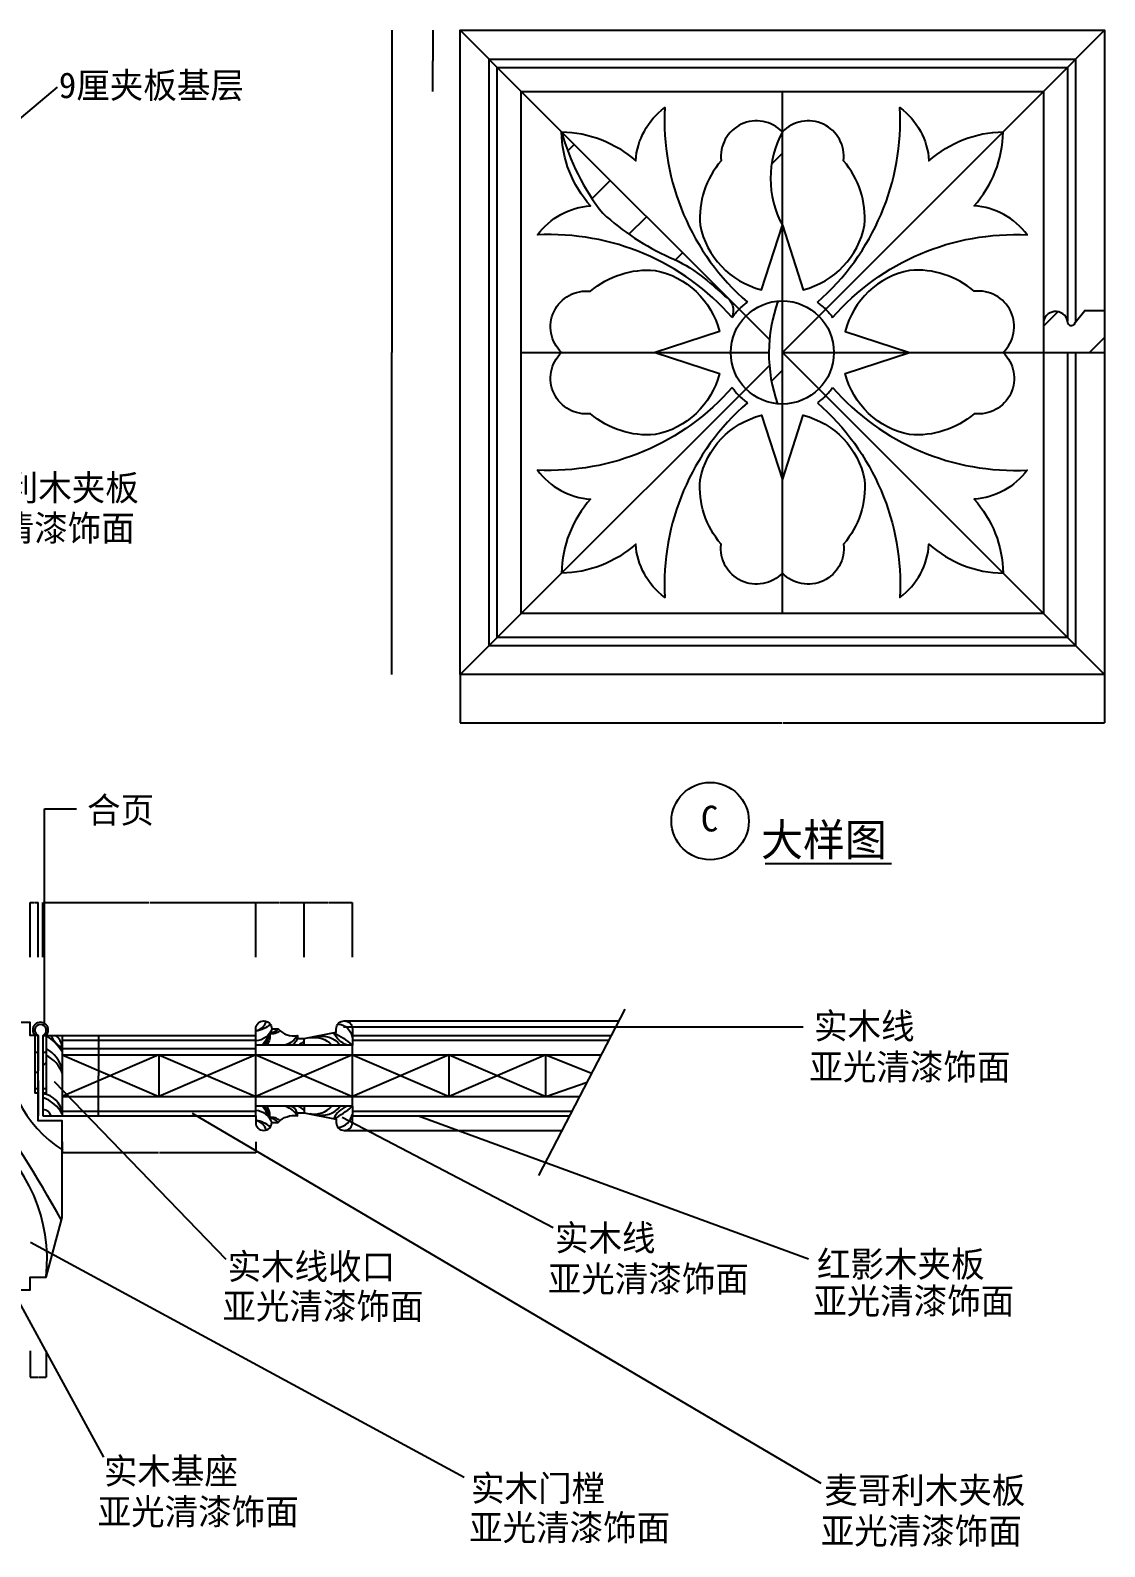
# Model space of a CAD drawing. Header units: metres. Extents: x 107 to 7219, y 274 to 9448.
# Drawn here: x 3857 to 7190, y 518 to 5225 of the extents above; entities that cross this region are included whole.
import ezdxf

# ---------------------------------------------------------------- set-up
doc = ezdxf.new("R2010")
doc.units = ezdxf.units.M
for name, color, linetype in [('3', 3, 'Continuous'), ('4', 4, 'Continuous'), ('7', 7, 'Continuous'), ('BH', 3, 'Continuous'), ('DIM', 3, 'Continuous'), ('TEXT', 3, 'Continuous')]:
    doc.layers.add(name, color=color, linetype=linetype)
doc.dimstyles.get("Standard").update_dxf_attribs({"dimtxt": 2.5, "dimasz": 2.5, "dimexe": 1.25, "dimexo": 0.625, "dimtad": 1, "dimcen": 2.5, "dimazin": 3, "dimtfac": 1, "dimtmove": 0, "dimatfit": 3})

# ---------------------------------------------------------------- blocks, each defined once
blk = doc.blocks.new('*D4')
for p, q in [((4979.11, 5224.68), (4979.11, 4224.68)), ((4978.86, 4224.68), (4978.61, 4224.68)), ((4979.11, 3224.68), (4979.11, 4224.68)), ((4979.11, 4224.68), (4979.11, 4224.68)), ((4979.36, 4224.68), (4979.61, 4224.68))]:
    blk.add_line(p, q)
at = {"layer": 'Defpoints'}
for p in [(4979.11, 5224.68), (4979.11, 4224.68), (4979.11, 3224.68)]:
    blk.add_point(p, dxfattribs=at)
at = {"layer": 'DIM', "insert": (4979.11, 4225.805), "char_height": 1, "attachment_point": 5}
blk.add_mtext('400', dxfattribs=at)
blk = doc.blocks.new('*D12')
for p, q in [((3856.35, 1125.75), (3856.35, 1044.56)), ((3906.08, 1126.01), (3906.08, 1044.56)), ((3856.6, 1044.56), (3880.215, 1044.56)), ((3882.215, 1044.56), (3905.83, 1044.56))]:
    blk.add_line(p, q)
at = {"layer": 'Defpoints'}
for p in [(3856.35, 1125.75), (3906.08, 1126.01), (3856.35, 1044.56)]:
    blk.add_point(p, dxfattribs=at)
at = {"layer": 'DIM', "insert": (3881.215, 1044.56), "char_height": 1, "attachment_point": 5}
blk.add_mtext('10', dxfattribs=at)
blk = doc.blocks.new('*D17')
for p, q in [((3896.35, 2347.96), (3896.35, 2517.14)), ((3896.6, 2517.14), (4224.85, 2517.14)), ((4227.85, 2517.14), (4556.1, 2517.14)), ((4556.35, 2348.14), (4556.35, 2517.14))]:
    blk.add_line(p, q)
at = {"layer": 'Defpoints'}
for p in [(3896.35, 2517.14), (3896.35, 2347.96), (4556.35, 2348.14)]:
    blk.add_point(p, dxfattribs=at)
at = {"layer": 'DIM', "insert": (4226.35, 2517.14), "char_height": 1, "attachment_point": 5}
blk.add_mtext('120', dxfattribs=at)
blk = doc.blocks.new('*D18')
for p, q in [((3956.35, 1774.78), (3956.35, 1740)), ((4556.35, 1774.78), (4556.35, 1740)), ((4254.85, 1740), (3956.1, 1740)), ((4556.6, 1740), (4257.85, 1740))]:
    blk.add_line(p, q)
at = {"layer": 'Defpoints'}
for p in [(3956.35, 1774.78), (4556.35, 1774.78), (4556.35, 1740)]:
    blk.add_point(p, dxfattribs=at)
at = {"layer": 'DIM', "insert": (4256.35, 1740), "char_height": 1, "attachment_point": 5}
blk.add_mtext('120', dxfattribs=at)
blk = doc.blocks.new('*D19')
for p, q in [((4068.47, 2104.92), (4068.47, 1979.92)), ((4068.22, 1979.92), (4067.97, 1979.92)), ((4068.47, 1854.92), (4068.47, 1979.92)), ((4068.47, 1979.92), (4068.47, 1979.92)), ((4068.72, 1979.92), (4068.97, 1979.92))]:
    blk.add_line(p, q)
at = {"layer": 'Defpoints'}
for p in [(4068.47, 2104.92), (4068.47, 1979.92), (4068.47, 1854.92)]:
    blk.add_point(p, dxfattribs=at)
at = {"layer": 'DIM', "insert": (4068.47, 1981.045), "char_height": 1, "attachment_point": 5}
blk.add_mtext('50', dxfattribs=at)
blk = doc.blocks.new('*D20')
for p, q in [((3856.35, 2348.14), (3856.35, 2517.14)), ((3856.6, 2517.14), (3867.85, 2517.14)), ((3869.85, 2517.14), (3881.1, 2517.14)), ((3881.35, 2347.96), (3881.35, 2517.14))]:
    blk.add_line(p, q)
at = {"layer": 'Defpoints'}
for p in [(3856.35, 2517.14), (3856.35, 2348.14), (3881.35, 2347.96)]:
    blk.add_point(p, dxfattribs=at)
at = {"layer": 'DIM', "insert": (3868.85, 2517.14), "char_height": 1, "attachment_point": 5}
blk.add_mtext('10', dxfattribs=at)
blk = doc.blocks.new('*D21')
for p, q in [((4556.35, 2348.14), (4556.35, 2517.14)), ((4556.6, 2517.14), (4630.35, 2517.14)), ((4632.35, 2517.14), (4706.1, 2517.14)), ((4706.35, 2348.14), (4706.35, 2517.14))]:
    blk.add_line(p, q)
at = {"layer": 'Defpoints'}
for p in [(4556.35, 2517.14), (4556.35, 2348.14), (4706.35, 2348.14)]:
    blk.add_point(p, dxfattribs=at)
at = {"layer": 'DIM', "insert": (4631.35, 2517.14), "char_height": 1, "attachment_point": 5}
blk.add_mtext('30', dxfattribs=at)
blk = doc.blocks.new('*D22')
for p, q in [((4706.35, 2348.14), (4706.35, 2517.14)), ((4706.6, 2517.14), (4780.35, 2517.14)), ((4782.35, 2517.14), (4856.1, 2517.14)), ((4856.35, 2348.14), (4856.35, 2517.14))]:
    blk.add_line(p, q)
at = {"layer": 'Defpoints'}
for p in [(4706.35, 2517.14), (4706.35, 2348.14), (4856.35, 2348.14)]:
    blk.add_point(p, dxfattribs=at)
at = {"layer": 'DIM', "insert": (4781.35, 2517.14), "char_height": 1, "attachment_point": 5}
blk.add_mtext('30', dxfattribs=at)
blk = doc.blocks.new('*D46')
for p, q in [((5106.23, 5224.68), (5106.23, 5129.68)), ((5105.98, 5129.68), (5105.73, 5129.68)), ((5106.23, 5034.68), (5106.23, 5129.68)), ((5106.23, 5129.68), (5106.23, 5129.68)), ((5106.48, 5129.68), (5106.73, 5129.68))]:
    blk.add_line(p, q)
at = {"layer": 'Defpoints'}
for p in [(5106.23, 5224.68), (5106.23, 5129.68), (5106.23, 5034.68)]:
    blk.add_point(p, dxfattribs=at)
at = {"layer": 'DIM', "insert": (5106.23, 5130.805), "char_height": 1, "attachment_point": 5}
blk.add_mtext('40', dxfattribs=at)
blk = doc.blocks.new('*D48')
for p, q in [((5190.32, 3224.68), (5190.32, 3074.94)), ((7190.32, 3224.68), (7190.32, 3074.94)), ((5190.57, 3074.94), (6188.82, 3074.94)), ((6191.82, 3074.94), (7190.07, 3074.94))]:
    blk.add_line(p, q)
at = {"layer": 'Defpoints'}
for p in [(5190.32, 3224.68), (7190.32, 3224.68), (5190.32, 3074.94)]:
    blk.add_point(p, dxfattribs=at)
at = {"layer": 'DIM', "insert": (6190.32, 3074.94), "char_height": 1, "attachment_point": 5}
blk.add_mtext('400', dxfattribs=at)

msp = doc.modelspace()

# ---------------------------------------------------------------- hatches: boundary and pattern name
at = {"layer": 'BH'}
h = msp.add_hatch(dxfattribs=at)
h.set_pattern_fill('ANSI31', scale=50)
h.paths.add_polyline_path([(5505.32, 4909.68, 0.1), (5633.35, 4656.68, 0.08), (5841.31, 4520.04, -0.06), (5938.22, 4462.83, -0.02), (6011.26, 4400.87, -0.37), (6034.33, 4333.27, -0.04), (6055.92, 4359.08)])
h = msp.add_hatch(dxfattribs=at)
h.set_pattern_fill('ANSI31', scale=50)
h.paths.add_polyline_path([(6190.32, 4619.68), (6190.32, 4909.68, 0.25)])
h = msp.add_hatch(dxfattribs=at)
h.set_pattern_fill('ANSI31', scale=50)
h.paths.add_polyline_path([(6175.27, 4065.39, 0.02), (6190.32, 4064.68), (6190.32, 4384.68, 0.02), (6176.7, 4384.1, 0.17)])
h = msp.add_hatch(dxfattribs=at)
h.set_pattern_fill('ANSI31', scale=50)
h.paths.add_polyline_path([(7099.29, 4317.83, -0.74), (7076.19, 4315.6, 0.87), (7000.32, 4321.64), (7000.32, 4224.68), (7190.32, 4224.68), (7190.32, 4354.68), (7128.63, 4354.68)])
h = msp.add_hatch(dxfattribs=at)
h.set_pattern_fill('ANSI31', scale=20)
h.paths.add_polyline_path([(3906.35, 2053.43), (3896.35, 2053.43), (3896.35, 1939.12), (3906.35, 1939.12)])
h.paths.add_polyline_path([(3881.35, 2053.43), (3871.35, 2053.43), (3871.35, 1939.12), (3881.35, 1939.12), (3881.35, 1964.48)])
h.paths.add_polyline_path([(3870.91, 2104.92), (3880.96, 2104.92, -4.36), (3896.5, 2104.92), (3906.55, 2104.92, 2.28)])
h = msp.add_hatch(dxfattribs=at)
h.set_pattern_fill('LINE', scale=130)
h.paths.add_polyline_path([(4556.35, 2044.92), (4556.35, 2089.92), (3956.35, 2089.92), (3956.35, 2044.92)])
h.paths.add_polyline_path([(4556.35, 1869.92), (4556.35, 1914.92), (3956.35, 1914.92), (3956.35, 1869.92)])
h = msp.add_hatch(dxfattribs=at)
h.set_pattern_fill('LINE', scale=90)
h.paths.add_polyline_path([(4556.35, 2074.92), (4556.35, 2044.92), (4856.35, 2044.92), (4856.35, 2074.92)])
h.paths.add_polyline_path([(4556.35, 1914.92), (4556.35, 1884.92), (4856.35, 1884.92), (4856.35, 1914.92)])
h = msp.add_hatch(dxfattribs=at)
h.set_pattern_fill('LINE', scale=110)
h.paths.add_polyline_path([(4856.35, 2089.92), (4856.35, 2074.92), (4856.35, 2044.92), (5628.46, 2044.92), (5651.84, 2089.92)])
h.paths.add_polyline_path([(4856.35, 1914.92), (4856.35, 1884.92), (4856.35, 1869.92), (5537.54, 1869.92), (5560.92, 1914.92)])

# ---------------------------------------------------------------- linework, layer by layer
at = {"layer": '3'}
for p, q in [((5380.32, 5034.68), (5190.32, 5224.68)), ((7000.32, 5034.68), (7190.32, 5224.68)), ((5380.32, 3414.68), (5190.32, 3224.68)), ((7000.32, 3414.68), (7190.32, 3224.68)), ((5701.71, 2185.91), (5433.96, 1670.54)), ((4831.35, 2149.92), (5683.01, 2149.92)), ((3871.35, 2053.43), (3881.35, 2053.43)), ((3896.35, 2053.43), (3906.35, 2053.43)), ((4256.35, 2044.92), (3956.35, 1914.92)), ((3956.35, 2044.92), (4256.35, 1914.92)), ((4556.35, 2044.92), (4256.35, 1914.92)), ((4256.35, 2044.92), (4556.35, 1914.92)), ((4856.35, 2044.92), (4556.35, 1914.92)), ((4556.35, 2044.92), (4856.35, 1914.92)), ((5156.35, 2044.92), (4856.35, 1914.92)), ((4856.35, 2044.92), (5156.35, 1914.92)), ((5456.35, 2044.92), (5156.35, 1914.92)), ((5156.35, 2044.92), (5456.35, 1914.92)), ((5456.35, 2044.92), (5598.61, 1987.46)), ((3881.35, 1939.12), (3871.35, 1939.12)), ((3906.35, 1939.12), (3896.35, 1939.12)), ((5456.35, 1914.92), (5584.4, 1960.11)), ((3881.35, 1925.24), (3871.35, 1925.24)), ((3906.35, 1925.24), (3896.35, 1925.24)), ((4831.35, 1809.92), (5506.37, 1809.92))]:
    msp.add_line(p, q, dxfattribs=at)
for points in [[(7100.32, 4224.68), (7100.32, 3314.68), (5280.32, 3314.68), (5280.32, 5134.68), (7100.32, 5134.68), (7100.32, 4319.13)], [(7075.32, 4224.68), (7075.32, 3339.68), (5305.32, 3339.68), (5305.32, 5109.68), (7075.32, 5109.68), (7075.32, 4321.64)]]:
    msp.add_lwpolyline(points, dxfattribs=at)
for centre, radius, start, end in [((3853.97, 1972.69), 105.58, 13.82, 60.26), ((3862.32, 1952.49), 100.62, 19.25, 64.05)]:
    msp.add_arc(centre, radius, start, end, dxfattribs=at)
at = {"layer": '4'}
for p, q in [((3881.35, 2104.92), (3881.35, 1995.35)), ((3896.35, 2104.92), (4556.35, 2104.92)), ((3896.35, 2104.92), (3896.35, 1854.92)), ((4706.35, 2074.92), (4706.35, 2094.92)), ((4706.35, 2074.92), (4706.35, 2094.92)), ((4856.35, 2104.92), (5659.63, 2104.92)), ((4706.35, 1884.92), (4706.35, 1864.92)), ((4706.35, 1884.92), (4706.35, 1864.92)), ((3896.35, 1854.92), (4556.35, 1854.92)), ((4856.35, 1854.92), (5529.75, 1854.92))]:
    msp.add_line(p, q, dxfattribs=at)
for points in [[(3881.35, 1964.48), (3881.35, 2104.92), (3856.35, 2104.92), (3856.35, 2144.92), (3806.35, 2144.92), (3806.35, 2169.92), (3763.26, 2169.92, 0.61), (3721.35, 2241.83), (3626.35, 2229.92, -0.37), (3591.35, 2279.92), (3556.35, 2279.92, 0.8), (3431.35, 2279.92), (3381.35, 2279.92), (3381.35, 2329.92), (3156.35, 2329.92), (3156.35, 2029.92)], [(4556.35, 2104.92), (4556.35, 2124.92, -1), (4606.35, 2124.92), (4626.35, 2124.92, 0.26), (4686.35, 2104.92), (4686.35, 2094.92), (4706.35, 2094.92), (4806.35, 2114.92), (4806.35, 2124.92, -1), (4856.35, 2124.92), (4856.35, 2104.92)], [(3156.35, 1244.92), (3156.35, 1129.92), (3381.35, 1129.92), (3381.35, 1179.92), (3431.35, 1179.92, 0.8), (3556.35, 1179.92), (3591.35, 1179.92, -0.37), (3626.35, 1229.92), (3721.35, 1219.73, 0.44), (3763.26, 1289.92), (3806.35, 1289.92), (3806.35, 1314.92), (3856.35, 1314.92), (3856.35, 1354.92), (3906.35, 1354.92), (3956.35, 1539.92), (3956.35, 1839.92), (3881.35, 1839.92), (3881.35, 1964.48), (3881.35, 1854.92)], [(4556.35, 1854.92), (4556.35, 1834.92, 1), (4606.35, 1834.92), (4626.35, 1834.92, -0.26), (4686.35, 1854.92), (4686.35, 1864.92), (4706.35, 1864.92), (4806.35, 1844.92), (4806.35, 1834.92, 1), (4856.35, 1834.92), (4856.35, 1854.92)]]:
    msp.add_lwpolyline(points, format="xyb", dxfattribs=at)
at = {"layer": '7'}
for p, q in [((5380.32, 5034.68), (6150.38, 4264.62)), ((6190.32, 3414.68), (6190.32, 5034.68)), ((6190.32, 4224.68), (7000.32, 5034.68)), ((5380.32, 4224.68), (6148.54, 4224.68)), ((6190.32, 4224.68), (7000.32, 3414.68)), ((6190.32, 4224.68), (7000.32, 4224.68)), ((7000.32, 4224.68), (7190.32, 4224.68)), ((5380.32, 3414.68), (6150.08, 4184.44)), ((3871.35, 2104.92), (3871.35, 1925.24)), ((3906.35, 2104.92), (3906.35, 1925.24)), ((3956.35, 2104.61), (3956.35, 1854.92)), ((3956.35, 2089.92), (4556.35, 2089.92)), ((4556.35, 2044.92), (4556.35, 2104.92)), ((4856.35, 2074.92), (4556.35, 2074.92)), ((4856.35, 2104.92), (4856.35, 2074.92)), ((4856.35, 2089.92), (5651.84, 2089.92)), ((4856.35, 2044.92), (4856.35, 2074.92)), ((3956.35, 2044.92), (4556.35, 2044.92)), ((4256.35, 2044.92), (4256.35, 1914.92)), ((4556.35, 2044.92), (5628.46, 2044.92)), ((4556.35, 1854.92), (4556.35, 2044.92)), ((4856.35, 1884.92), (4856.35, 2044.92)), ((5156.35, 1914.92), (5156.35, 2044.92)), ((5456.35, 1914.92), (5456.35, 2044.92)), ((3956.35, 1914.92), (4556.35, 1914.92)), ((4556.35, 1914.92), (5560.92, 1914.92)), ((4856.35, 1884.92), (4556.35, 1884.92)), ((4856.35, 1884.92), (4856.35, 1854.92)), ((3956.35, 1869.92), (4556.35, 1869.92)), ((4856.35, 1869.92), (5537.54, 1869.92))]:
    msp.add_line(p, q, dxfattribs=at)
for points in [[(7190.32, 3224.68), (5190.32, 3224.68), (5190.32, 5224.68), (7190.32, 5224.68)], [(7000.32, 3414.68), (5380.32, 3414.68), (5380.32, 5034.68), (7000.32, 5034.68)]]:
    msp.add_lwpolyline(points, close=True, dxfattribs=at)
for points in [[(6034.33, 4333.27, 0.23), (5430.32, 4589.68, -0.22), (5595.32, 4679.68, -0.18), (5505.32, 4909.68, -0.18), (5735.32, 4819.68, -0.22), (5825.32, 4984.68, 0.23), (6081.73, 4380.67)], [(6298.92, 4380.67, 0.23), (6555.32, 4984.68, -0.22), (6645.32, 4819.68, -0.18), (6875.32, 4909.68)], [(5505.32, 4909.68, 0.1), (5633.35, 4656.68, 0.08), (5841.31, 4520.04, -0.06), (5938.22, 4462.83, -0.02), (6011.26, 4400.87, -0.37), (6034.33, 4333.27)], [(6346.31, 4333.27, -0.23), (6950.32, 4589.68, 0.22), (6785.32, 4679.68, 0.18), (6875.32, 4909.68)], [(6875.32, 4224.68, 0.72), (6785.32, 4414.68, 0.2), (6585.32, 4479.68, 0.29), (6385.32, 4289.68), (6585.32, 4224.68)], [(6034.33, 4333.27, -0.04), (6055.92, 4359.08, -0.04), (6081.73, 4380.67)], [(6324.72, 4359.08, 0.04), (6298.92, 4380.67, 0.04)], [(6324.72, 4359.08, -0.04), (6346.31, 4333.27, -0.04)], [(7076.19, 4315.6, 0.87), (7000.32, 4321.64, 0.87)], [(7076.19, 4315.6, 0.74), (7099.29, 4317.83), (7128.63, 4354.68), (7190.32, 4354.68)], [(6875.32, 4224.68, -0.72), (6785.32, 4034.68, -0.2), (6585.32, 3969.68, -0.29), (6385.32, 4159.68), (6585.32, 4224.68)], [(6034.33, 4116.08, -0.23), (5430.32, 3859.68, 0.22), (5595.32, 3769.68, 0.18), (5505.32, 3539.68)], [(6034.33, 4116.08, 0.04), (6055.92, 4090.28, 0.04), (6081.73, 4068.69)], [(6324.72, 4090.28, 0.04), (6346.31, 4116.08, 0.04)], [(6346.31, 4116.08, 0.23), (6950.32, 3859.68, -0.22), (6785.32, 3769.68, -0.18), (6875.32, 3539.68)], [(6081.73, 4068.69, 0.23), (5825.32, 3464.68, -0.22), (5735.32, 3629.68, -0.18), (5505.32, 3539.68)], [(6324.72, 4090.28, -0.04), (6298.92, 4068.69, -0.04)], [(6298.92, 4068.69, -0.23), (6555.32, 3464.68, 0.22), (6645.32, 3629.68, 0.18), (6875.32, 3539.68)]]:
    msp.add_lwpolyline(points, format="xyb", dxfattribs=at)
for points in [[(6190.32, 4619.68), (6255.32, 4419.68, 0.29), (6445.32, 4619.68, 0.2), (6380.32, 4819.68, 0.72), (6190.32, 4909.68, 0.72), (6000.32, 4819.68, 0.2), (5935.32, 4619.68, 0.29), (6125.32, 4419.68)], [(5795.32, 4224.68), (5995.32, 4159.68, -0.29), (5795.32, 3969.68, -0.2), (5595.32, 4034.68, -0.72), (5505.32, 4224.68, -0.72), (5595.32, 4414.68, -0.2), (5795.32, 4479.68, -0.29), (5995.32, 4289.68)], [(6190.32, 3829.68), (6255.32, 4029.68, -0.29), (6445.32, 3829.68, -0.2), (6380.32, 3629.68, -0.72), (6190.32, 3539.68, -0.72), (6000.32, 3629.68, -0.2), (5935.32, 3829.68, -0.29), (6125.32, 4029.68)]]:
    msp.add_lwpolyline(points, format="xyb", close=True, dxfattribs=at)
msp.add_circle((6190.32, 4224.68), 160, dxfattribs=at)
for centre, radius, start, end in [((6459, 4764.68), 305.31, 151.65, 208.35), ((6624.94, 4222.73), 476.4, 160.2, 199.29), ((3888.73, 2121.33), 24.23, 317.35, 222.65), ((3888.73, 2120.96), 17.83, 295.83, 245.52)]:
    msp.add_arc(centre, radius, start, end, dxfattribs=at)
at = {"layer": 'BH'}
for points in [[(4601.81, 2139.16, -0.13), (4557.14, 2118.33, -0.13)], [(4607.02, 2125.77, -0.29), (4557.14, 2087.83, -0.29)], [(4631.59, 2119.82, -0.26), (4598.83, 2110.89, -0.26)], [(4625.63, 2125.03, -0.24), (4600.32, 2112.38, -0.24)], [(4813.17, 2140.33, -0.34), (4855.87, 2099.63, -0.34)], [(3956.64, 2052.66, 0.12), (3906.35, 2104.58, 0.12)], [(3920.51, 2104.59, 0.15), (3955.94, 2065.98)], [(3955.94, 2068.78, 0.23), (3935.21, 2104.6, 0.23)], [(4593.62, 2104.19, -0.17), (4577.24, 2075.92, -0.17)], [(4597.34, 2110.15, -0.23), (4583.94, 2075.92, -0.23)], [(4599.57, 2110.15, -0.22), (4591.38, 2075.92, -0.22)], [(4685.19, 2104.94, -0.21), (4649.46, 2075.92, -0.21)], [(4685.94, 2104.19, -0.26), (4669.56, 2075.18, -0.26)], [(4705.3, 2085.6, -0.07), (4688.92, 2075.18, -0.07)], [(4724.79, 2097.56, -0.27), (4792.17, 2074.92, -0.27)], [(4741.91, 2099.79, -0.31), (4818.69, 2074.92, -0.31)], [(4839.75, 2074.92, -0.19), (4798.49, 2113.18, -0.19)], [(4799.24, 2113.18, -0.06), (4855.08, 2075.98, -0.06)], [(3956.35, 1863.6, 0.33), (3896.35, 1924.04, 0.29)], [(3956.35, 1861.16, 0.18), (3896.35, 1912.01, 0.15)], [(4593.62, 1855.64, 0.17), (4577.24, 1883.91, 0.17)], [(4597.34, 1849.69, 0.23), (4583.94, 1883.91, 0.23)], [(4599.57, 1849.69, 0.22), (4591.38, 1883.91, 0.22)], [(4685.19, 1854.9, 0.21), (4649.46, 1883.91, 0.21)], [(4685.94, 1855.64, 0.26), (4669.56, 1884.65, 0.26)], [(4705.3, 1874.24, 0.07), (4688.92, 1884.65, 0.07)], [(4724.79, 1862.28, 0.27), (4792.17, 1884.92, 0.27)], [(4741.91, 1860.04, 0.31), (4818.69, 1884.92, 0.31)], [(4839.75, 1884.92, 0.19), (4798.49, 1846.65, 0.19)], [(4799.24, 1846.65, 0.06), (4855.08, 1883.85, 0.06)], [(3921.82, 1854.92, 0.28), (3897.02, 1874.64, 0.28)], [(4607.02, 1834.07, 0.29), (4557.14, 1872.01, 0.29)], [(4601.81, 1820.67, 0.13), (4557.14, 1841.51, 0.13)], [(4631.59, 1840.02, 0.26), (4598.83, 1848.95, 0.26)], [(4625.63, 1834.81, 0.24), (4600.32, 1847.46, 0.24)], [(4813.17, 1819.5, 0.34), (4855.87, 1860.21, 0.34)]]:
    msp.add_lwpolyline(points, format="xyb", dxfattribs=at)
for centre, radius, start, end in [((4546.7, 2162.48), 44.82, 284.44, 341.27), ((4161.12, 2071.15), 381.07, 175.27, 237.82), ((-173.23, -777.43), 4729.02, 29.23, 34.86), ((4546.7, 1797.36), 44.82, 18.73, 75.56), ((3408.61, 1409.76), 500.45, 353.74, 53.15)]:
    msp.add_arc(centre, radius, start, end, dxfattribs=at)
at = {"layer": 'DIM'}
msp.add_line((3896.35, 2454.51), (3896.35, 2347.84), dxfattribs=at)
at = {"layer": 'TEXT'}
msp.add_line((6136.67, 2638.17), (6528.51, 2638.17), dxfattribs=at)
msp.add_circle((5966.3, 2770.17), 120, dxfattribs=at)

# ---------------------------------------------------------------- texts
at = {"layer": 'DIM'}
for s, p in [('麦哥利木夹板', (3569.73, 3764.87)), ('亚光清漆饰面', (3557.31, 3639.51))]:
    msp.add_text(s, height=80, dxfattribs=at).set_placement(p)
at = {"layer": 'TEXT'}
for s, height, p in [('9厘夹板基层', 80, (3945.27, 5014.27)), ('合页', 80, (4032.91, 2764.5)), ('C', 80, (5937.26, 2737.99)), ('大样图', 100, (6124.41, 2662.08)), ('实木线', 80, (6288.55, 2094.17)), ('亚光清漆饰面', 80, (6273.99, 1967.3)), ('实木线', 80, (5484.72, 1436.54)), ('实木线收口', 80, (4468.9, 1347.65)), ('红影木夹板', 80, (6297.82, 1355.03)), ('亚光清漆饰面', 80, (5462.67, 1309.37)), ('亚光清漆饰面', 80, (6285.97, 1240.78)), ('亚光清漆饰面', 80, (4453.1, 1224.44)), ('实木基座', 80, (4085.21, 712.7)), ('实木门樘', 80, (5224.45, 659.31)), ('麦哥利木夹板', 80, (6320.24, 653.04)), ('亚光清漆饰面', 80, (4065.91, 586.55)), ('亚光清漆饰面', 80, (5218.35, 537.44)), ('亚光清漆饰面', 80, (6309.29, 526.74))]:
    msp.add_text(s, height=height, dxfattribs=at).set_placement(p)

# ---------------------------------------------------------------- dimensions: what is measured, and where the dimension line sits
at = {"layer": 'DIM'}
for base, p1, p2, text, picture, middle in [((4979.11, 4224.68), (4979.11, 5224.68), (4979.11, 3224.68), '400', '*D4', (4979.11, 4225.805)), ((5106.23, 5129.68), (5106.23, 5224.68), (5106.23, 5034.68), '40', '*D46', (5106.23, 5130.805)), ((5190.32, 3074.94), (5190.32, 3224.68), (7190.32, 3224.68), '400', '*D48', (6190.32, 3074.94)), ((3856.35, 2517.14), (3856.35, 2348.14), (3881.35, 2347.96), '10', '*D20', (3868.85, 2517.14)), ((3896.35, 2517.14), (3896.35, 2347.96), (4556.35, 2348.14), '120', '*D17', (4226.35, 2517.14)), ((4556.35, 2517.14), (4556.35, 2348.14), (4706.35, 2348.14), '30', '*D21', (4631.35, 2517.14)), ((4706.35, 2517.14), (4706.35, 2348.14), (4856.35, 2348.14), '30', '*D22', (4781.35, 2517.14)), ((4068.47, 1979.92), (4068.47, 2104.92), (4068.47, 1854.92), '50', '*D19', (4068.47, 1981.045)), ((4556.35, 1740), (4556.35, 1774.78), (3956.35, 1774.78), '120', '*D18', (4256.35, 1740)), ((3856.35, 1044.56), (3856.35, 1125.75), (3906.08, 1126.01), '10', '*D12', (3881.215, 1044.56))]:
    dim = msp.add_linear_dim(base=base, p1=p1, p2=p2, text=text, dimstyle='Standard', dxfattribs=at)
    dim.commit()
    dim.dimension.update_dxf_attribs({"geometry": picture, "text_midpoint": middle})

# ---------------------------------------------------------------- leaders
at = {"layer": '3'}
msp.add_leader([(4829.24, 2131.57), (6254.62, 2131.57)], dimstyle='Standard', dxfattribs=at)
at = {"layer": 'DIM'}
for points in [[(3329.81, 4536.74), (3941.43, 5047.78)], [(3900.76, 2139.09), (3900.76, 2808.44), (4000.65, 2808.44)], [(3930.7, 1962.24), (4463.8, 1410.54)], [(4358.93, 1864.06), (6309.74, 714.96)], [(4824.75, 1851.38), (5479.14, 1509.15)], [(5061.93, 1855.26), (6271.39, 1411.02)], [(3858.03, 1463.65), (5203.42, 733.6)], [(3821.07, 1277.57), (4084.67, 795.7)]]:
    msp.add_leader(points, dimstyle='Standard', dxfattribs=at)

doc.saveas('drawing.dxf')
